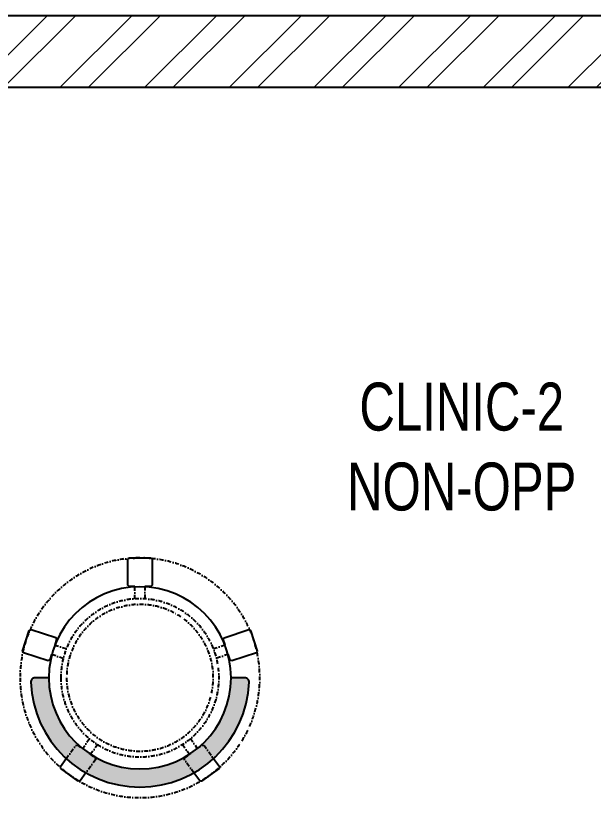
# Model space of a CAD drawing. Header units: feet. Extents: x 2547226 to 2555095, y -6061669 to -6045180.
# Drawn here: x 2548230 to 2549434, y -6046820 to -6045180 of the extents above; entities that cross this region are included whole.
import ezdxf

# ---------------------------------------------------------------- set-up
doc = ezdxf.new("R2010")
doc.units = ezdxf.units.FT
doc.header["$LTSCALE"] = 33
doc.header["$MEASUREMENT"] = 0
doc.linetypes.add('DASHDOT2', pattern=[0.5, 0.25, -0.125, 0, -0.125])
doc.layers.add('A-WALL', color=1, linetype='Continuous')
for name, color, linetype, lineweight in [('HATCH', 9, 'Continuous', 9), ('LENS-FURNITURE', 13, 'Continuous', 9), ('LENS_TEXT', 31, 'Continuous', 5), ('LN-ELEVATION-1', 81, 'Continuous', 25), ('LN-HATCH', 251, 'Continuous', 0), ('PLANO-CARPET', 3, 'Continuous', 18)]:
    doc.layers.add(name, color=color, linetype=linetype, lineweight=lineweight)
doc.styles.get("Standard").update_dxf_attribs({"font": 'GILC____.TTF'})

# ---------------------------------------------------------------- blocks, each defined once
blk = doc.blocks.new('A$C786b5c82')
at = {"layer": 'LN-HATCH'}
h = blk.add_hatch(dxfattribs=at)
h.set_pattern_fill('ANSI32', color=256, scale=333, angle=180)
h.set_pattern_definition([(225, (-6866470.763803284, 5280949.638979028), (88.29995930067012, -88.29995930067015), []), (225, (-6866529.630442719, 5280949.638979028), (88.29995930067012, -88.29995930067015), [])])
h.paths.add_polyline_path([(-5111.05770197697, 5066.68575985916), (-5261.057701976969, 5066.68575985916), (-5261.057701976969, -6897.042463134974), (-5111.057701976038, -6897.042463134974), (-5111.057701984421, -2477.321208780632)])
h.paths.add_polyline_path([(-5111.05770197697, 8267.173564737663), (-5261.057701976969, 8267.173564737663), (-5261.057701976969, 6362.121299929917), (-5111.05770197697, 6362.121299929917)])
h.paths.add_polyline_path([(-1466.057702006772, 8417.173564739525), (-5261.057701976969, 8417.173564739525), (-5261.057701976969, 8267.173564737663), (-5111.05770197697, 8267.173564737663), (-1466.05770197697, 8267.173564737663)])
h.paths.add_polyline_path([(197.6879426445812, 8417.173564739525), (-818.3399319220335, 8417.173564739525), (-818.3399319220335, 8267.173564739525), (197.6879426445812, 8267.173564739525)])
h.paths.add_polyline_path([(2356.747176098637, 8417.173564739525), (553.2976987324655, 8417.173564739525), (553.2976987417787, 8267.173564739525), (2356.747176093981, 8267.173564739525)])
h.paths.add_polyline_path([(1747.130451356992, 6870.135237213225), (324.691426968202, 6870.135237211361), (324.691426968202, 8140.170080419629), (197.6879426445812, 8140.170080419629), (197.6879426445812, 6743.131752893329), (1747.130451356992, 6743.131752893329)])
h.paths.add_polyline_path([(2608.349963551388, 8063.967989826576), (2458.349963551388, 8063.967989826576), (2458.349963551388, 6743.131752893329), (2458.349963551388, 5193.689244182781), (2608.349963551388, 5193.689244182781)])
h.paths.add_polyline_path([(2428.942298045382, 4914.281578676775), (2178.942298045382, 4914.281578676775), (2178.942298045382, 1612.190986342728), (2428.942298045382, 1612.190986342728)])
h.paths.add_polyline_path([(2428.942298045382, 1256.581230245531), (2178.942298045382, 1256.581230245531), (2178.942298045382, -1994.707968361676), (2428.942298045382, -1994.707968361676)])
h.paths.add_polyline_path([(2428.942298045382, -2350.317724458873), (2178.942298045382, -2350.317724458873), (2178.942298045382, -4280.770686130971), (2428.942298045382, -4280.770686130971)])
h.paths.add_polyline_path([(2428.942298045382, -4534.777654772624), (2178.942298045382, -4534.777654772624), (2178.942298045382, -6617.634797628969), (2428.942298045382, -6617.634797628969)])
at = {"layer": 'A-WALL'}
for p, q in [((2608.349963551388, 8417.173564739525, 1804.966150034001), (-5261.057701976969, 8417.173564739525, 1804.966150034001)), ((-1466.05770197697, 8267.173564737663, 1804.966150034001), (-5261.057701976969, 8267.173564737663, 1804.966150034001))]:
    blk.add_line(p, q, dxfattribs=at)
blk = doc.blocks.new('DR STOOL')
at = {"layer": 'HATCH'}
h = blk.add_hatch(dxfattribs=at)
h.set_pattern_fill('ANSI36', color=250, angle=-90.00000000000001)
h.set_pattern_definition([(315, (-227.8099174643867, 917.3997257252777), (6.173926083235043, -1.683798022700468), [7.9375, -1.587499999999999, 0, -1.587499999999999])])
edge = h.paths.add_edge_path()
edge.add_line((-190.0000000041909, 4.511094e-10), (-218.6899174675346, 4.511094e-10))
edge.add_arc((-218.6899174670689, 9.120000000388245), 9.119999999940092, 177.6119845363388, 269.9999999996136, ccw=False)
edge.add_arc((-1.8626451e-09, 3.565219e-10), 228.000000002257, 2.3880154632688004, 177.6119845367313, ccw=False)
edge.add_arc((218.6899174633436, 9.120000000497384), 9.120000000051716, -90.00000000034493, 2.3880154629299, ccw=False)
edge.add_line((218.6899174633436, 4.511094e-10), (190, 4.511094e-10))
edge.add_arc((-1.8626451e-09, 4.511094e-10), 190.000000001979, -1.27e-14, 180)
at = {"layer": 'LN-ELEVATION-1', "color": 1, "ltscale": 100}
for p, q in [((-128.6221585394814, 215.4841044476634), (-165.2704676063731, 189.0243927398114)), ((-124.7228340068832, 214.8545704018979), (-128.6221585394814, 215.4841044476634)), ((-112.6981821293011, 198.1996966340157), (-124.7228340068832, 214.8545704018979)), ((124.7553772013634, 214.9803744515593), (112.5488144652918, 198.2845540212292)), ((128.7014972954057, 215.5933048763618), (124.7553772013634, 214.9803744515593)), ((128.7014972954057, 215.5933048763618), (124.7553772013634, 214.9803744515593)), ((165.1911288509145, 188.915192311113), (128.7014972954057, 215.5933048763618)), ((165.1911288509145, 188.915192311113), (128.7014972954057, 215.5933048763618)), ((-165.2704676063731, 189.0243927398114), (-165.9069543029182, 185.0820035930228)), ((-165.9069543029182, 185.0820035930228), (-153.8003208162263, 168.3135803133482)), ((153.6734594982117, 168.4294150282658), (165.7973639420234, 185.0121775862135)), ((165.7973639420234, 185.0121775862135), (165.1911288509145, 188.915192311113)), ((165.7973639420234, 185.0121775862135), (165.1911288509145, 188.915192311113)), ((-191.2928382232785, -35.45407700946089), (-242.9550312487409, -52.24013893969095)), ((-187.9259491492994, -37.1695928365807), (-191.2928382232785, -35.45407700946089)), ((-184.1424400564283, -48.81403796559607), (-187.9259491492994, -37.1695928365807)), ((188.0651108901948, -36.96233201187715), (184.0504167033359, -49.19388854173303)), ((191.3981811110861, -35.27656588272658), (188.0651108901948, -36.96233201187715)), ((243.0100176925771, -52.21682526778022), (191.3981811110861, -35.27656588272658)), ((-242.9550312487409, -52.24013893969095), (-244.7482102331705, -55.75945052818861)), ((-244.7482102331705, -55.75945052818861), (-230.7800458371639, -98.74904560100549)), ((230.715890809428, -98.7280946081737), (244.8123673382215, -55.78040257930116)), ((244.8123673382215, -55.78040257930116), (243.0100176925771, -52.21682526778022)), ((-173.8639617776498, -80.4479453730819), (-177.8421125086024, -68.2044548037811)), ((-175.5596735184081, -83.7759667420105), (-173.8639617776498, -80.4479453730819)), ((177.6922140880488, -68.56540505095472), (173.8739495249465, -80.1985000452405)), ((173.8739495249465, -80.1985000452405), (175.5794035866856, -83.5704969359358)), ((-227.2218665438704, -100.5620286722478), (-175.5596735184081, -83.7759667420105)), ((175.5794035866856, -83.5704969359358), (227.1912401677109, -100.5107563209894)), ((-230.7800458371639, -98.74904560100549), (-227.2218665438704, -100.5620286722478)), ((227.1912401677109, -100.5107563209894), (230.715890809428, -98.7280946081737)), ((-22.72193054761737, -190.2142363802995), (-25.39390889601782, -192.886214728569)), ((-25.39390889601782, -192.886214728569), (-25.39390889601782, -247.2070584567482)), ((-10.47823652112856, -190.2142363802995), (-22.72193054761737, -190.2142363802995)), ((22.78362171910703, -190.2142363802995), (9.910054048988968, -190.2142363802995)), ((25.42475448176265, -192.8553691428751), (22.78362171910703, -190.2142363802995)), ((25.42475448176265, -247.1762128710543), (25.42475448176265, -192.8553691428751)), ((-25.39390889601782, -247.2070584567482), (-22.60096735274419, -250)), ((-22.60096735274419, -250), (22.60096735274419, -250)), ((22.60096735274419, -250), (25.42475448176265, -247.1762128710543))]:
    blk.add_line(p, q, dxfattribs=at)
at = {"layer": 'LN-ELEVATION-1', "linetype": 'DASHDOT2'}
for p, q in [((-92.92521573789418, 170.8129362839827), (-112.6981821293011, 198.1996966340157)), ((112.5488144652918, 198.2845540212292), (92.69529851106927, 171.1294289919315)), ((-153.8003208162263, 168.3135803133482), (-134.1093360339291, 141.0403694751003)), ((-103.4542870586738, 159.9154408004979), (-93.52748446213081, 167.0824927485227)), ((-93.52748446213081, 167.0824927485227), (-92.92521573789418, 170.8129362839827)), ((92.69529851106927, 171.1294289919315), (93.26858203159645, 167.4385604566923)), ((93.26858203159645, 167.4385604566923), (103.6608748426661, 159.8406005539291)), ((133.7372852512635, 141.1612321265929), (153.6734594982117, 168.4294150282658)), ((-130.4219571123831, 140.4450534014686), (-119.9844727469608, 147.9808124662595)), ((-119.9844727469608, 147.9808124662595), (-105.3687285655178, 126.9741353208374)), ((-88.15393704269081, 139.4771787207864), (-103.4542870586738, 159.9154408004979)), ((103.6608748426661, 159.8406005539291), (88.19885099539533, 139.4487815762331)), ((105.4096150295809, 126.94019481352), (120.1194891873747, 147.8074627162714)), ((120.1194891873747, 147.8074627162714), (130.0033113472163, 140.5812532722048)), ((-134.1093360339291, 141.0403694751003), (-130.4219571123831, 140.4450534014686)), ((130.0033113472163, 140.5812532722048), (133.7372852512635, 141.1612321265929)), ((-159.954806596972, -40.49024384317454), (-184.1424400564283, -48.81403796559607)), ((184.0504167033359, -49.19388854173303), (159.8786162491887, -40.79004861696012)), ((-177.8421125086024, -68.2044548037811), (-153.4148110738024, -60.73628028803068)), ((153.3006618716754, -61.02382378749462), (177.6922140880488, -68.56540505095472)), ((-10.92024635523557, -164.6382343793375), (-10.47823652112856, -190.2142363802995)), ((9.910054048988968, -190.2142363802995), (10.35584833659231, -164.674698740353))]:
    blk.add_line(p, q, dxfattribs=at)
at = {"layer": 'LN-ELEVATION-1', "color": 1, "ltscale": 100}
blk.add_lwpolyline([(-190.0000000023283, 0), (-218.6899174656719, 0, -0.4264743413925903), (-227.8019973598421, 9.5, -0.959166304662544), (227.8019973593764, 9.5, -0.4264743413925903), (218.6899174647406, 0), (190.0000000013969, 0)], format="xyb", dxfattribs=at)
at = {"layer": 'LN-ELEVATION-1', "linetype": 'DASHDOT2'}
for radius in [250, 165, 153]:
    blk.add_circle((0, 0), radius, dxfattribs=at)
at = {"layer": 'LN-ELEVATION-1', "color": 1, "ltscale": 100}
blk.add_circle((0, 0), 190, dxfattribs=at)

msp = doc.modelspace()

# ---------------------------------------------------------------- block references
at = {"layer": 'LENS-FURNITURE', "xscale": -1, "rotation": 180}
msp.add_blockref('DR STOOL', (2548488.762496365, -6046560.286054155, 1804.966150034), dxfattribs=at)
at = {"layer": 'PLANO-CARPET', "color": 2}
msp.add_blockref('A$C786b5c82', (2552487.100745158, -6053596.73479243), dxfattribs=at)

# ---------------------------------------------------------------- texts
at = {"layer": 'LENS_TEXT', "linetype": 'Continuous', "ltscale": 3, "insert": (2549160.059913185, -6046078.77537498, 1804.966150034001), "char_height": 100, "attachment_point": 5}
msp.add_mtext_dynamic_manual_height_columns('CLINIC-2\\PNON-OPP', width=981.0777469032661, gutter_width=0.9999999999999992, heights=[0], dxfattribs=at)

doc.saveas('drawing.dxf')
